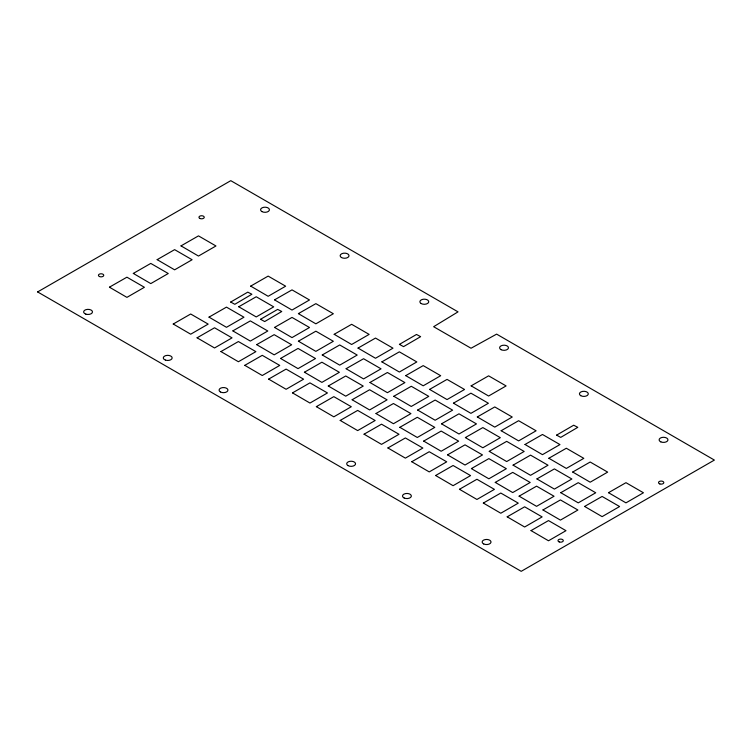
<?xml version="1.0" encoding="UTF-8"?>
<svg xmlns="http://www.w3.org/2000/svg" width="752" height="752" viewBox="0 0 752 752"><rect width="100%" height="100%" fill="white"/><g stroke="black" fill="none" stroke-linecap="round" stroke-linejoin="round"><path stroke-width="1.13" d="M37.619 291.926L521.211 571.332L714.381 460.074L496.611 334.123L471.034 348.242L433.641 326.706L458.024 311.864L230.789 180.668L37.619 291.926M109.454 287.198L126.919 297.369L144.403 287.283L126.919 277.187L109.51 287.123M133.311 273.427L150.776 283.598L168.251 273.512L150.776 263.416L133.311 273.427M157.159 259.656L174.624 269.827L192.108 259.741L174.624 249.645L157.159 259.656M181.016 245.885L198.481 256.056L215.956 245.97L198.481 235.874L181.016 245.885M173.233 324.018L190.698 334.198L208.172 324.103L190.698 314.007L173.233 324.018M197.09 337.798L214.546 347.969L232.03 337.874L214.546 327.778L197.09 337.798M209.009 317.137L226.474 327.308L243.958 317.212L226.474 307.126L209.009 317.137M230.704 302.041L234.812 304.306L251.882 294.248L247.775 292.143L230.704 302.041M220.938 351.569L238.403 361.74L255.887 351.645L238.403 341.549L220.938 351.569M232.866 330.908L250.331 341.079L267.806 330.993L250.331 320.897L232.923 330.833M238.769 306.769L256.225 316.94L273.709 306.854L256.225 296.758L238.769 306.769M250.698 286.117L268.154 296.288L285.638 286.192L268.154 276.097L250.698 286.117M244.795 365.34L262.26 375.511L279.735 365.416L262.26 355.329L244.795 365.34M260.577 319.29L264.685 321.555L281.756 311.497L277.648 309.392L260.634 319.215M256.723 344.679L274.179 354.85L291.663 344.764L274.179 334.668L256.77 344.604M274.546 299.888L292.011 310.059L309.495 299.963L292.011 289.877L274.602 299.813M274.546 327.43L292.011 337.601L309.495 327.505L292.011 317.419L274.546 327.43M268.643 379.111L286.108 389.282L303.592 379.187L286.108 369.1L268.643 379.111M280.571 358.45L298.036 368.621L315.52 358.535L298.036 348.439L280.571 358.45M298.403 313.659L315.868 323.83L333.343 313.734L315.868 303.648L298.45 313.584M298.403 341.201L315.868 351.372L333.343 341.276L315.868 331.19L298.403 341.201M292.5 392.882L309.965 403.053L327.449 392.958L309.965 382.871L292.5 392.882M304.428 372.221L321.894 382.392L339.368 372.306L321.894 362.21L304.428 372.221M322.251 354.972L339.716 365.143L357.2 355.057L339.716 344.961L322.251 354.972M316.357 406.653L333.813 416.824L351.297 406.729L333.813 396.642L316.357 406.653M334.179 334.311L351.645 344.491L369.129 334.396L351.645 324.3L334.179 334.311M328.276 385.992L345.741 396.172L363.225 386.077L345.741 375.981L328.276 385.992M346.108 368.743L363.573 378.914L381.048 368.828L363.573 358.732L346.164 368.668M340.205 420.424L357.67 430.595L375.154 420.509L357.67 410.413L340.205 420.424M358.037 348.091L375.502 358.262L392.976 348.167L375.502 338.071L358.037 348.091M352.133 399.763L369.599 409.943L387.083 399.848L369.599 389.752L352.19 399.697M369.965 382.514L387.421 392.685L404.905 382.599L387.421 372.503L370.012 382.439M364.062 434.195L381.527 444.366L399.002 434.28L381.527 424.184L364.062 434.195M381.884 361.862L399.35 372.033L416.834 361.938L399.35 351.842L381.884 361.862M375.991 413.544L393.446 423.714L410.93 413.619L393.446 403.523L376.038 413.468M399.434 344.369L403.542 346.634L420.631 336.661L416.505 334.471L399.434 344.369M393.813 396.285L411.278 406.456L428.762 396.37L411.278 386.274L393.813 396.285M387.91 447.966L405.375 458.137L422.859 448.051L405.375 437.955L387.91 447.966M405.742 375.633L423.207 385.804L440.691 375.709L423.207 365.613L405.742 375.633M399.838 427.315L417.304 437.485L434.788 427.39L417.304 417.294L399.838 427.315M417.67 410.056L435.135 420.236L452.61 410.141L435.135 400.045L417.67 410.056M411.767 461.737L429.232 471.908L446.716 461.822L429.232 451.726L411.767 461.737M429.599 389.404L447.055 399.575L464.539 389.48L447.055 379.393L429.599 389.404M423.696 441.086L441.161 451.256L458.635 441.161L441.161 431.065L423.696 441.086M441.518 423.827L458.983 434.007L476.467 423.912L458.983 413.816L441.518 423.827M435.624 475.508L453.089 485.689L470.564 475.593L453.089 465.497L435.624 475.508M453.447 403.175L470.912 413.346L488.396 403.251L470.912 393.164L453.447 403.175M447.553 454.857L465.009 465.027L482.493 454.932L465.009 444.846L447.553 454.857M471.147 385.851L488.612 396.022L506.096 385.926L488.612 375.84L471.147 385.851M465.375 437.608L482.84 447.778L500.324 437.683L482.84 427.587L465.432 437.532M459.472 489.279L476.937 499.46L494.421 489.364L476.937 479.268L459.472 489.279M477.304 416.946L494.769 427.117L512.244 417.022L494.769 406.935L477.304 416.946M471.401 468.628L488.866 478.798L506.35 468.703L488.866 458.617L471.457 468.552M489.232 451.379L506.688 461.549L524.172 451.454L506.688 441.358L489.279 451.303M483.329 503.06L500.794 513.231L518.269 503.135L500.794 493.039L483.329 503.06M501.152 430.717L518.617 440.888L536.101 430.793L518.617 420.706L501.152 430.717M495.258 482.399L512.723 492.569L530.198 482.474L512.723 472.388L495.258 482.399M513.08 465.15L530.545 475.32L548.029 465.225L530.545 455.129L513.08 465.15M507.186 516.831L524.642 527.002L542.126 516.906L524.642 506.81L507.186 516.831M525.009 444.488L542.474 454.659L559.958 444.573L542.474 434.477L525.009 444.488M519.106 496.17L536.571 506.34L554.055 496.245L536.571 486.159L519.106 496.17M536.937 478.921L554.403 489.091L571.877 478.996L554.403 468.91L536.937 478.921M531.034 530.602L548.499 540.773L565.983 530.677L548.499 520.581L531.034 530.602M548.866 458.259L566.331 468.43L583.806 458.344L566.331 448.248L548.866 458.259M556.612 435.117L560.719 437.391L577.799 427.333L573.691 425.218L556.612 435.117M542.963 509.941L560.428 520.111L577.903 510.025L560.428 499.93L542.963 509.941M560.795 492.692L578.25 502.862L595.734 492.767L578.25 482.681L560.795 492.692M572.714 472.03L590.179 482.201L607.663 472.115L590.179 462.019L572.714 472.03M584.642 506.463L602.108 516.633L619.592 506.538L602.108 496.452L584.699 506.387M608.5 492.692L625.965 502.862L643.439 492.767L625.965 482.681L608.5 492.692M199.816 218.418A2.66 1.542 0 0 0 204.196 217.601A2.66 1.542 0 0 0 200.775 215.815A2.66 1.542 0 0 0 199.816 218.418M99.48 276.539A2.66 1.542 0 0 0 103.729 275.495A2.66 1.542 0 0 0 100.044 273.897A2.66 1.542 0 0 0 99.48 276.539M559.234 541.938A2.66 1.542 0 0 0 563.304 540.679A2.66 1.542 0 0 0 559.385 539.278A2.66 1.542 0 0 0 559.234 541.938M659.824 483.931A2.66 1.542 0 0 0 663.819 482.596A2.66 1.542 0 0 0 659.824 481.271A2.66 1.542 0 0 0 659.824 483.931M165.496 360.123A4.437 2.566 0 0 0 172.161 357.905A4.437 2.566 0 0 0 165.496 355.687A4.437 2.566 0 0 0 165.496 360.123M85.831 314.129A4.437 2.566 0 0 0 92.487 311.911A4.437 2.566 0 0 0 85.831 309.692A4.437 2.566 0 0 0 85.831 314.129M220.364 391.924A4.437 2.566 0 0 0 227.79 390.777A4.437 2.566 0 0 0 222.348 387.637A4.437 2.566 0 0 0 220.364 391.924M347.979 465.601A4.437 2.566 0 0 0 355.405 464.454A4.437 2.566 0 0 0 349.971 461.314A4.437 2.566 0 0 0 347.979 465.601M404.134 498.003A4.437 2.566 0 0 0 411.306 496.405A4.437 2.566 0 0 0 405.328 493.622A4.437 2.566 0 0 0 404.134 498.003M483.686 543.94A4.437 2.566 0 0 0 490.943 542.474A4.437 2.566 0 0 0 485.106 539.579A4.437 2.566 0 0 0 483.686 543.94M341.436 257.513A4.437 2.566 0 0 0 348.862 256.366A4.437 2.566 0 0 0 343.429 253.227A4.437 2.566 0 0 0 341.436 257.513M421.167 303.545A4.437 2.566 0 0 0 428.593 302.398A4.437 2.566 0 0 0 423.16 299.258A4.437 2.566 0 0 0 421.167 303.545M501.123 349.699A4.437 2.566 0 0 0 508.39 348.242A4.437 2.566 0 0 0 502.58 345.337A4.437 2.566 0 0 0 501.123 349.699M580.723 395.665A4.437 2.566 0 0 0 588.149 394.518A4.437 2.566 0 0 0 582.715 391.378A4.437 2.566 0 0 0 580.723 395.665M660.811 441.866A4.437 2.566 0 0 0 667.926 440.183A4.437 2.566 0 0 0 661.835 437.476A4.437 2.566 0 0 0 660.811 441.866M261.856 211.566A4.437 2.566 0 0 0 269.282 210.419A4.437 2.566 0 0 0 263.849 207.279A4.437 2.566 0 0 0 261.856 211.566"/></g></svg>
